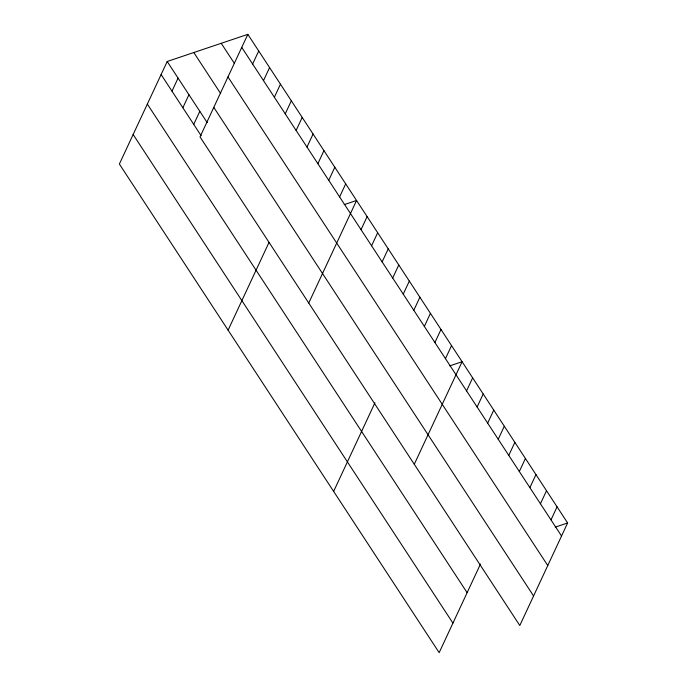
<?xml version="1.0" encoding="UTF-8"?>
<svg xmlns="http://www.w3.org/2000/svg" width="687" height="687" viewBox="0 0 687 687"><rect width="100%" height="100%" fill="white"/><g stroke="black" fill="none" stroke-linecap="round" stroke-linejoin="round"><path stroke-width="1.03" d="M247.835 34.35L200.02 136.911L519.801 625.514L567.625 522.962L247.835 34.35L167.199 61.486L119.375 164.038L439.165 652.65L480.479 564.044M171.982 91.148L178.07 78.095M182.854 107.765L188.942 94.712M193.725 124.373L199.814 111.32M252.627 64.011L258.716 50.967M263.499 80.628L269.587 67.575M274.371 97.236L280.459 84.192M285.242 113.853L291.331 100.8M296.114 130.47L302.203 117.417M306.986 147.078L313.074 134.025M228.101 330.164L269.003 242.451M317.866 163.695L323.946 150.642M328.738 180.303L334.818 167.25M339.61 196.92L345.698 183.867M308.746 303.036L356.57 200.475L344.213 204.632M361.036 229.656L367.124 216.603M371.59 245.774L377.67 232.73M382.144 261.902L388.224 248.849M392.689 278.029L398.778 264.976M403.243 294.148L409.332 281.095M413.797 310.275L419.886 297.222M333.633 491.411L374.947 402.797M424.351 326.402L430.44 313.349M434.905 342.521L440.994 329.468M445.459 358.648L451.548 345.595M414.278 464.275L462.093 361.723L449.745 365.879M466.567 390.894L472.647 377.841M477.113 407.022L483.201 393.969M487.667 423.14L493.755 410.087M498.221 439.268L504.31 426.215M508.775 455.395L514.864 442.342M519.329 471.514L525.418 458.461M529.883 487.641L535.972 474.588M540.437 503.769L546.526 490.716M550.991 519.887L557.071 506.834M555.268 527.118L567.625 522.962M241.755 47.403L561.545 536.015M221.231 43.307L234.387 63.41M227.981 76.935L547.771 565.547M193.811 52.53L220.707 93.621M213.786 107.37L533.576 595.981M167.199 61.486L207.251 122.69M161.11 74.531L201.171 135.743M147.336 104.072L467.126 592.683M133.149 134.506L452.931 623.118"/></g></svg>
